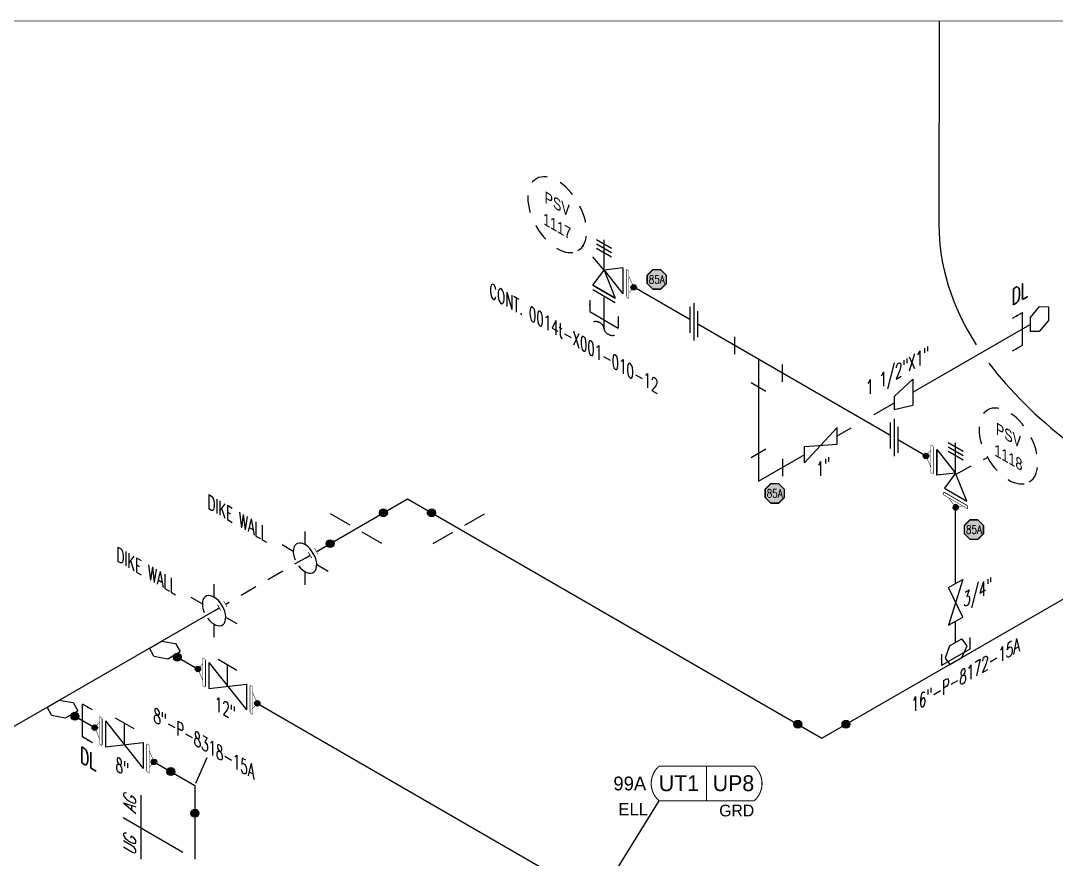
# Model space of a CAD drawing. Header units: inches. Extents: x 0.1 to 17.4, y 0.1 to 11.4.
# Drawn here: x 6 to 13.48, y 5.19 to 11.25 of the extents above; entities that cross this region are included whole.
import ezdxf
from ezdxf.enums import TextEntityAlignment as Align

# ---------------------------------------------------------------- set-up
doc = ezdxf.new("R2010")
doc.units = ezdxf.units.IN
doc.header["$MEASUREMENT"] = 0
doc.linetypes.add('HIDDEN2', pattern=[0.1875, 0.125, -0.0625])
for name, color, linetype in [('3', 1, 'Continuous'), ('BORDER', 3, 'Continuous'), ('COMP', 1, 'Continuous'), ('Continuation', 7, 'Continuous'), ('DL', 20, 'Continuous'), ('EQUIP', 131, 'Continuous'), ('FITTINGS', 4, 'Continuous'), ('PART_PCML', 7, 'Continuous'), ('PART_SelectedCML_UT', 132, 'Continuous'), ('PIPE-ANNO', 150, 'HIDDEN2'), ('TEXT', 7, 'Continuous'), ('UNAS.PIPE', 251, 'Continuous'), ('WELD POINTS', 41, 'Continuous'), ('Welds', 7, 'Continuous')]:
    doc.layers.add(name, color=color, linetype=linetype)
doc.layers.add('PIPE', color=7, linetype='Continuous', lineweight=30)
doc.styles.add('CMLPAS', font='')
doc.styles.add('ISO30', font='simplex.shx', dxfattribs={"width": 0.85, "oblique": 30, "height": 0.075})
doc.styles.add('ISO330', font='romand.shx', dxfattribs={"width": 0.85, "height": 0.05})
doc.styles.add('PART_Standard', font='romans', dxfattribs={"width": 0.8, "height": 0.09})
doc.styles.add('Richmond', font='arial.ttf')
doc.styles.add('SIMPLEX', font='ROMANS')
doc.styles.get("Standard").update_dxf_attribs({"font": 'arial.ttf'})
doc.styles.get('CMLPAS').set_extended_font_data('Cordia New')
doc.dimstyles.new('Richmond', dxfattribs={"dimtxt": 0.18, "dimasz": 0.18, "dimexe": 0.18, "dimexo": 0.0625, "dimgap": 0.09, "dimtad": 0, "dimtih": 1, "dimtoh": 1, "dimdec": 4, "dimzin": 0, "dimdsep": 46, "dimtxsty": 'Richmond', "dimcen": 0.09, "dimadec": 0, "dimazin": 0, "dimtfac": 1, "dimtdec": 4, "dimtofl": 0, "dimtmove": 0, "dimatfit": 3, "dimfxl": 1, "dimtolj": 1, "dimtzin": 0, "dimarcsym": 0})
doc.dimstyles.get("Standard").update_dxf_attribs({"dimtxt": 0.18, "dimasz": 0.18, "dimexe": 0.18, "dimexo": 0.0625, "dimgap": 0.09, "dimtad": 0, "dimtih": 1, "dimtoh": 1, "dimdec": 4, "dimzin": 0, "dimdsep": 46, "dimtxsty": 'Standard', "dimcen": 0.09, "dimadec": 0, "dimazin": 0, "dimtfac": 1, "dimtdec": 4, "dimtofl": 0, "dimtmove": 0, "dimatfit": 3, "dimfxl": 1, "dimtolj": 1, "dimtzin": 0, "dimarcsym": 0})

# ---------------------------------------------------------------- blocks, each defined once
blk = doc.blocks.new('Border')
at = {"layer": 'BORDER', "const_width": 0.005}
blk.add_lwpolyline([(0.25, 0.25), (17.25, 0.25), (17.25, 11.25), (0.25, 11.25)], close=True, dxfattribs=at)
blk = doc.blocks.new('*U80')
blk.add_wipeout([(0.0436, 0.0252), (0.1461, 0.0068), (0.1797, -0.0513), (0.0906, -0.1027), (-0.0119, -0.0843), (-0.0436, -0.0252)])
at = {"layer": 'FITTINGS', "linetype": 'Continuous'}
for p, q in [((-0.0436, -0.0252), (0.0436, 0.0252)), ((0.0436, 0.0252), (0.1461, 0.0068)), ((0.1461, 0.0068), (0.1797, -0.0513)), ((-0.0119, -0.0843), (-0.0436, -0.0252)), ((0.0906, -0.1027), (0.1797, -0.0513)), ((-0.0119, -0.0843), (0.0906, -0.1027))]:
    blk.add_line(p, q, dxfattribs=at)
blk = doc.blocks.new('2_WELD_SINGLE_00')
at = {"linetype": 'ByBlock', "lineweight": -2}
h = blk.add_hatch(color=0, dxfattribs=at)
edge = h.paths.add_edge_path()
edge.add_arc((0, 0), 0.0286, 0, 360)
at = {"color": 0, "linetype": 'ByBlock', "lineweight": -2}
blk.add_circle((0, 0), 0.0286, dxfattribs=at)
blk = doc.blocks.new('3_VALVE_FLANGE_GATE_30')
at = {"color": 0, "linetype": 'ByBlock', "lineweight": -2}
blk.add_wipeout([(-0.1624, -0.1875), (-0.1353, -0.1719), (0, 0), (0.1353, -0.0156), (0.1624, 0), (0.1624, 0.1875), (0.1353, 0.1719), (0, 0), (-0.1353, 0.0156), (-0.1624, 0)], dxfattribs=at)
for p, q in [((0.1353, 0.1719), (-0.1353, -0.1719)), ((0.0677, 0.1953), (-0.0677, 0.1172)), ((0, 0), (0, 0.1563)), ((0.1353, 0.1719), (0.1353, -0.0156)), ((0.1624, 0.1875), (0.1624, 0)), ((-0.1624, 0), (-0.1624, -0.1875)), ((-0.1353, 0.0156), (-0.1353, -0.1719)), ((0.1353, -0.0156), (-0.1353, 0.0156))]:
    blk.add_line(p, q, dxfattribs=at)
blk = doc.blocks.new('AM9A04')
at = {"linetype": 'Continuous', "const_width": 0.01}
blk.add_lwpolyline([(0, -0.289), (0, 0.289), (-0.05, 0.318), (-0.05, -0.26)], close=True, dxfattribs=at)
at = {"const_width": 0.01}
blk.add_lwpolyline([(-0.05, -0.144), (-0.15, 0.087), (-0.05, 0.202)], dxfattribs=at)
blk = doc.blocks.new('A09')
at = {"layer": 'Welds'}
h = blk.add_hatch(color=256, dxfattribs=at)
h.dxf.hatch_style = 1
h.paths.add_polyline_path([(-0.03, 0, 1), (0.03, 0, 1)])
blk.add_circle((0, 0), 0.03, dxfattribs=at)
blk = doc.blocks.new('*U66')
blk.add_wipeout([(0.052, -0.03), (0.0173, -0.07), (0.0173, -0.1101), (0, -0.1001), (0, 0.1001), (0.0173, 0.0901), (0.0173, 0.05)]).dxf.layer = 'COMP'
at = {"layer": '3', "xscale": 0.65, "yscale": 0.65, "zscale": 0.65}
blk.add_blockref('A09', (0.052, -0.03), dxfattribs=at)
at = {"layer": 'COMP', "xscale": 0.3466300616258731, "yscale": 0.3466300616258731, "zscale": 0.3466300616258731, "rotation": 180}
blk.add_blockref('AM9A04', (0, 0), dxfattribs=at)
blk = doc.blocks.new('1_Text_330')
at = {"layer": 'TEXT', "style": 'PART_Standard', "oblique": 330, "width": 0.8}
blk.add_attdef('3/4"', (0, 0), '', height=0.09, rotation=330, dxfattribs=at)
blk = doc.blocks.new('*U82')
at = {"layer": 'WELD POINTS', "rotation": 330.0000000000004}
blk.add_blockref('2_WELD_SINGLE_00', (-0.174, 0.1004), dxfattribs=at)
at = {"layer": 'WELD POINTS'}
blk.add_blockref('2_WELD_SINGLE_00', (0, -0.2009), dxfattribs=at)
blk = doc.blocks.new('*U86')
at = {"layer": 'WELD POINTS'}
for p, rotation in [((-0.174, -0.1004), 299.9999999999998), ((0.174, -0.1004), 150)]:
    blk.add_blockref('2_WELD_SINGLE_00', p, dxfattribs=dict(at, rotation=rotation))
blk = doc.blocks.new('*U83')
at = {"layer": 'WELD POINTS'}
for p, rotation in [((-0.174, 0.1004), 240), ((0.174, 0.1004), 210)]:
    blk.add_blockref('2_WELD_SINGLE_00', p, dxfattribs=dict(at, rotation=rotation))
blk = doc.blocks.new('*U88')
at = {"layer": 'PIPE-ANNO', "linetype": 'Continuous'}
for p, q in [((-0.3897, 0.0006), (-0.3897, 0.4627)), ((-0.0866, 0.05), (-0.5196, 0.3))]:
    blk.add_line(p, q, dxfattribs=at)
at = {"layer": 'TEXT', "style": 'PART_Standard', "oblique": 30, "width": 0.8}
blk.add_attdef('SPEC_1_30/30', (-0.4264, 0.0252), '', height=0.09, rotation=90, dxfattribs=at)
blk.add_attdef('SPEC_2_30/30', text='', height=0.09, rotation=90, dxfattribs=at).set_placement((-0.4264, 0.4485), align=Align.RIGHT)
blk = doc.blocks.new('6_PASS-THROUGH_GRADE_00')
at = {"color": 0, "linetype": 'ByBlock', "lineweight": -2}
for p, q in [((-0.1662, 0.0959), (-0.0846, 0.0489)), ((0.0846, 0.0489), (0.1662, 0.0959)), ((-0.1662, -0.0959), (-0.0846, -0.0489)), ((-0.0241, -0.045), (0, -0.045)), ((0, -0.045), (0, -0.0932)), ((0, -0.045), (0.0241, -0.045)), ((0.0846, -0.0489), (0.1662, -0.0959)), ((-0.0241, -0.0932), (0, -0.0932)), ((0, -0.0932), (0.0241, -0.0932))]:
    blk.add_line(p, q, dxfattribs=at)
blk.add_wipeout([(-0.0241, -0.045), (0.0241, -0.045), (0.0241, -0.0932), (-0.0241, -0.0932)], dxfattribs=at)
blk.add_ellipse((0, 0), major_axis=(-0.1197, 0), ratio=0.57735, start_param=4.915034, end_param=10.792929, dxfattribs=at)
blk = doc.blocks.new('4_SUPPORT_I-BEAM_30')
at = {"color": 0, "linetype": 'ByBlock', "lineweight": -2}
for p, q in [((-0.0435, 0.0251), (-0.1857, 0.1072)), ((0.1857, -0.1072), (0.0435, -0.0251))]:
    blk.add_line(p, q, dxfattribs=at)
blk = doc.blocks.new('1_Text_30')
at = {"layer": 'TEXT', "style": 'PART_Standard', "oblique": 30, "width": 0.8}
blk.add_attdef('TEXT', (0, 0), '', height=0.09, rotation=30, dxfattribs=at)
blk = doc.blocks.new('O-let 1')
at = {"layer": 'FITTINGS', "linetype": 'ByBlock'}
for p, q in [((-0.0439, -0.0254), (0.0439, 0.0254)), ((0.0827, -0.0263), (0.0439, 0.0254)), ((-0.0439, -0.0254), (-0.0768, -0.1149)), ((0.0437, -0.1104), (0.0827, -0.0263)), ((-0.0768, -0.1149), (-0.0428, -0.1603)), ((-0.0428, -0.1603), (0.0437, -0.1104))]:
    blk.add_line(p, q, dxfattribs=at)
blk = doc.blocks.new('VALVE_THREAD_PSV_30')
at = {"color": 0, "linetype": 'ByBlock', "lineweight": -2}
blk.add_wipeout([(-0.0406, -0.1016), (0, 0), (0.0677, 0.0859), (0.0677, -0.0078), (0, 0), (0.0406, -0.0547)], dxfattribs=at)
for p, q in [((-0.0269, 0.0782), (0.0269, 0.1093)), ((-0.0269, 0.0626), (0.0269, 0.0937)), ((-0.0269, 0.047), (0.0269, 0.078)), ((0, 0), (0, 0.1094)), ((0.0677, 0.0859), (0, 0)), ((0.0677, 0.0859), (0.0677, -0.0078)), ((-0.0406, -0.1016), (0, 0)), ((0, 0), (0.0677, -0.0078)), ((0, 0), (0.0406, -0.0547)), ((0.0406, -0.0547), (-0.0406, -0.1016))]:
    blk.add_line(p, q, dxfattribs=at)
blk = doc.blocks.new('3_VALVE_FLANGE_PSV_30')
at = {"color": 0, "linetype": 'ByBlock', "lineweight": -2}
for p, q in [((0.1353, 0.1719), (0.1353, -0.0156)), ((0.0812, -0.1094), (-0.0812, -0.2031))]:
    blk.add_line(p, q, dxfattribs=at)
for points in [[(0.1353, 0.1719), (0.1624, 0.1875), (0.1624, 0), (0.1353, -0.0156)], [(-0.0812, -0.2031), (-0.0812, -0.2344), (0.0812, -0.1406), (0.0812, -0.1094)]]:
    blk.add_wipeout(points, dxfattribs=at)
for p, q in [((0.1353, -0.0156), (0.1353, 0.1719)), ((0.1624, 0), (0.1624, 0.1875)), ((0.0812, -0.1094), (-0.0812, -0.2031)), ((0.0812, -0.1406), (-0.0812, -0.2344))]:
    blk.add_line(p, q, dxfattribs=at)
at = {"color": 0, "linetype": 'ByBlock', "lineweight": -2, "xscale": 2, "yscale": 2, "zscale": 2}
blk.add_blockref('VALVE_THREAD_PSV_30', (0, 0), dxfattribs=at)
blk = doc.blocks.new('1_ID-BUBBLE_INSTRUMENT_330')
at = {"color": 0, "linetype": 'ByBlock', "lineweight": -2, "extrusion": (0, 0, -1)}
blk.add_ellipse((0, 0), major_axis=(0.1502, -0.2601), ratio=0.57735, dxfattribs=at)
at = {"color": 0, "linetype": 'ByBlock', "lineweight": -2, "oblique": 330}
for tag, p in [('INST.TYPE', (0.0187, 0.067)), ('NUM', (0.0187, -0.0943))]:
    blk.add_attdef(tag, text='', height=0.075, rotation=330, dxfattribs=at).set_placement(p, align=Align.MIDDLE_CENTER)
blk = doc.blocks.new('2_TEE_THREAD_30')
at = {"color": 0, "linetype": 'ByBlock', "lineweight": -2}
for p, q in [((0.0541, 0.2321), (-0.0541, 0.1696)), ((0.174, 0.1629), (0.174, 0.0379)), ((-0.0541, -0.2321), (0.0541, -0.1696))]:
    blk.add_line(p, q, dxfattribs=at)
blk = doc.blocks.new('2_ELBOW_THREAD_330')
at = {"color": 0, "linetype": 'ByBlock', "lineweight": -2}
for p, q in [((0.174, -0.1629), (0.174, -0.0379)), ((0.0541, -0.2321), (-0.0541, -0.1696))]:
    blk.add_line(p, q, dxfattribs=at)
blk = doc.blocks.new('2_REDUCER_THREAD_CONCENTRIC_30')
at = {"color": 0, "linetype": 'ByBlock', "lineweight": -2}
blk.add_wipeout([(0.0677, 0.0859), (-0.0677, 0.0547), (-0.0677, -0.1328), (0.0677, -0.0078)], dxfattribs=at)
for p, q in [((0.0677, 0.0859), (-0.0677, 0.0547)), ((0.0677, -0.0078), (0.0677, 0.0859)), ((-0.0677, -0.1328), (-0.0677, 0.0547)), ((0.0677, -0.0078), (-0.0677, -0.1328))]:
    blk.add_line(p, q, dxfattribs=at)
blk = doc.blocks.new('*U93')
blk.add_wipeout([(-0.0515, -0.1067), (0.0515, -0.1661), (0, 0), (0.0515, 0.1067), (-0.0515, 0.1661), (0, 0)]).dxf.layer = 'FITTINGS'
at = {"layer": 'FITTINGS'}
blk.add_lwpolyline([(-0.0515, -0.1067), (0.0515, 0.1067), (-0.0515, 0.1661), (0.0515, -0.1661)], close=True, dxfattribs=at)
blk = doc.blocks.new('2_UNION_THREAD_30')
at = {"color": 0, "linetype": 'ByBlock', "lineweight": -2}
blk.add_wipeout([(-0.0271, -0.1094), (0.0271, -0.0781), (0.0271, 0.1094), (-0.0271, 0.0781)], dxfattribs=at)
for p, q in [((-0.0271, 0.0781), (-0.0271, -0.1094)), ((0, 0.1345), (0, -0.1345)), ((0.0271, 0.1094), (0.0271, -0.0781))]:
    blk.add_line(p, q, dxfattribs=at)
blk = doc.blocks.new('1_Cont_330')
at = {"layer": 'Continuation', "style": 'PART_Standard', "oblique": 330, "width": 0.8}
blk.add_attdef('CONT.', (0, 0), '', height=0.09, rotation=330, dxfattribs=at)
blk = doc.blocks.new('3_VALVE_FLANGE_PSV_330')
at = {"color": 0, "linetype": 'ByBlock', "lineweight": -2}
for p, q in [((0.0538, 0.1564), (-0.0538, 0.2186)), ((0.0538, 0.1252), (-0.0538, 0.1873)), ((0.0538, 0.0939), (-0.0538, 0.1561))]:
    blk.add_line(p, q, dxfattribs=at)
for points in [[(0.1353, -0.1719), (0.1624, -0.1875), (0.1624, 0), (0.1353, 0.0156)], [(0.0812, -0.2031), (0.0812, -0.2344), (-0.0812, -0.1406), (-0.0812, -0.1094)]]:
    blk.add_wipeout(points, dxfattribs=at)
blk.add_wipeout([(0.1353, 0.0156), (0, 0), (-0.0812, -0.1094), (0.0812, -0.2031), (0, 0), (0.1353, -0.1719)], dxfattribs=at)
for p, q in [((0, 0), (0, 0.2187)), ((0.1353, 0.0156), (0, 0)), ((0.1353, 0.0156), (0.1353, -0.1719)), ((0.1353, 0.0156), (0.1353, -0.1719)), ((-0.0812, -0.1094), (0, 0)), ((0, 0), (0.1353, -0.1719)), ((0, 0), (0.0812, -0.2031)), ((0.1624, 0), (0.1624, -0.1875)), ((0.0812, -0.2031), (-0.0812, -0.1094)), ((-0.0812, -0.1094), (0.0812, -0.2031)), ((-0.0812, -0.1406), (0.0812, -0.2344))]:
    blk.add_line(p, q, dxfattribs=at)
blk = doc.blocks.new('1_BREAK-PIPE_PIPE_00')
at = {"color": 0, "linetype": 'ByBlock', "lineweight": -2}
for centre, major_axis in [((-0.03, 0.092), (0, -0.101)), ((0.03, -0.092), (0, 0.101))]:
    blk.add_ellipse(centre, major_axis=major_axis, ratio=0.711978, start_param=0.427466, end_param=3.141593, dxfattribs=at)
blk = doc.blocks.new('1_Tilde_00')
at = {"layer": 'PIPE-ANNO', "xscale": -0.5000000000000001, "yscale": 0.5, "zscale": 0.5}
blk.add_blockref('1_BREAK-PIPE_PIPE_00', (0, 0), dxfattribs=at)
blk = doc.blocks.new('2_FLANGE_THREAD_SINGLE_30')
at = {"color": 0, "linetype": 'ByBlock', "lineweight": -2}
blk.add_line((0, 0.09375), (0, -0.09375), dxfattribs=at)
blk.add_line((0, 0.09375), (0, -0.09375), dxfattribs=at)
blk = doc.blocks.new('*U96')
blk.add_wipeout([(0.0436, 0.0252), (0.1461, 0.0068), (0.1797, -0.0513), (0.0906, -0.1027), (-0.0119, -0.0843), (-0.0436, -0.0252)])
at = {"layer": 'FITTINGS', "linetype": 'Continuous'}
for p, q in [((-0.0436, -0.0252), (0.0436, 0.0252)), ((0.0436, 0.0252), (0.1461, 0.0068)), ((0.1461, 0.0068), (0.1797, -0.0513)), ((-0.0119, -0.0843), (-0.0436, -0.0252)), ((0.0906, -0.1027), (0.1797, -0.0513)), ((-0.0119, -0.0843), (0.0906, -0.1027))]:
    blk.add_line(p, q, dxfattribs=at)
blk = doc.blocks.new('DL_330')
at = {"layer": 'DL', "style": 'ISO330', "oblique": 330, "width": 0.85}
blk.add_text('DL', height=0.1, rotation=330, dxfattribs=at).set_placement((0, 0))
blk = doc.blocks.new('DL_30')
at = {"layer": 'DL', "style": 'ISO30', "oblique": 30, "width": 0.85}
blk.add_text('DL', height=0.1, rotation=30, dxfattribs=at).set_placement((-0.2098, 0.0365))
blk = doc.blocks.new('PART_PCML')
blk.add_hatch(color=0).paths.add_polyline_path([(-0.0699, -0.029), (-0.029, -0.0699), (0.029, -0.0699), (0.0699, -0.029), (0.0699, 0.029), (0.029, 0.0699), (-0.029, 0.0699), (-0.0699, 0.029)])
at = {"color": 7, "const_width": 0.009}
blk.add_lwpolyline([(-0.0699, 0.029), (-0.029, 0.0699), (0.029, 0.0699), (0.0699, 0.029), (0.0699, -0.029), (0.029, -0.0699), (-0.029, -0.0699), (-0.0699, -0.029), (-0.0699, 0.029), (-0.029, 0.0699)], dxfattribs=at)
at = {"color": 18, "true_color": 0x000000}
blk.add_lwpolyline([(-0.029, 0.0699), (-0.0699, 0.029), (-0.0699, -0.029), (-0.029, -0.0699), (0.029, -0.0699), (0.0699, -0.029), (0.0699, 0.029), (0.029, 0.0699)], close=True, dxfattribs=at)
at = {"color": 7, "true_color": 0xffffff, "style": 'SIMPLEX', "width": 0.8, "flags": 1}
for tag, p in [('CIRCUIT', (-0.0939, 0.0889)), ('DM', (-0.0527, -0.1332)), ('TYPE', (-0.0749, -0.2043))]:
    blk.add_attdef(tag, p, '', height=0.0586, dxfattribs=at)
at = {"color": 7, "true_color": 0xffffff, "style": 'SIMPLEX', "width": 0.8}
blk.add_attdef('DMDISP', text='', height=0.0586, dxfattribs=at).set_placement((0, 0), align=Align.MIDDLE_CENTER)
blk = doc.blocks.new('CMLPAS')
at = {"const_width": 0.008}
blk.add_lwpolyline([(0.0625, 0.125, 0.454441), (0.0625, -0.125), (0.75, -0.125, 0.454441), (0.75, 0.125)], format="xyb", close=True, dxfattribs=at)
blk.add_lwpolyline([(0.4063, -0.125), (0.4063, 0.125)], dxfattribs=at)
at = {"style": 'CMLPAS', "flags": 1}
for tag, p in [('STATE', (0.75, 0.6229)), ('DL', (0.75, 0.4817)), ('CIRCUIT', (0.75, 0.3405)), ('SUBSINTERVAL(MONTHS)', (-0.0251, -0.3355)), ('OLD_ID', (0.75, -0.3366)), ('OLD_NDE', (0.75, -0.4778)), ('OLD_ENTY', (0.7411, -0.6357)), ('SIZE', (0.7473, -0.7611)), ('SPEC', (0.7473, -0.9022)), ('JUSTIFY', (0.7473, -1.0434)), ('COMMENTS', (0.7473, -1.1846)), ('OLD_ASSET', (0.75, -1.3262)), ('SCHED', (0.7371, -1.4689)), ('NOM_THICK', (0.7521, -1.6102)), ('CORR_ALLOW', (0.763, -1.7453)), ('TML_STATUS', (0.7723, -1.8777)), ('FLOW_ORDER', (0.7785, -2.1301))]:
    blk.add_attdef(tag, text='', height=0.1, dxfattribs=at).set_placement(p, align=Align.MIDDLE_RIGHT)
at = {"style": 'CMLPAS'}
for tag, height, p in [('CHILD', 0.25, (0.75, 0.269)), ('###', 0.115, (0.75, 0.002)), ('ACCESS', 0.085, (0.75, -0.1954))]:
    blk.add_attdef(tag, text='', height=height, dxfattribs=at).set_placement(p, align=Align.MIDDLE_RIGHT)
at = {"color": 152, "style": 'CMLPAS'}
for tag, height, p in [('SPECIAL', 0.085, (0.4055, 0.1897)), ('DM-TYPE', 0.1, (-0.03, 0)), ('COMP', 0.09, (-0.0174, -0.185))]:
    blk.add_attdef(tag, text='', height=height, dxfattribs=at).set_placement(p, align=Align.MIDDLE_RIGHT)
at = {"style": 'CMLPAS'}
blk.add_attdef('NDE', text='', height=0.115, dxfattribs=at).set_placement((0.206, 0.002), align=Align.MIDDLE_CENTER)
blk = doc.blocks.new('*U65')
at = {"color": 20, "linetype": 'ByBlock', "ltscale": 0.7}
blk.add_line((-0.0541, 0.1498), (-0.0541, -0.0873), dxfattribs=at)
for points in [[(-0.1257, 0.191), (-0.0541, 0.1498)], [(-0.1257, -0.0459), (-0.0541, -0.0873)]]:
    blk.add_leader(points, dimstyle='Richmond', override={"dimasz": 0.04, "dimgap": 0.09, "dimtad": 0}, dxfattribs=at)
blk = doc.blocks.new('*U101')
at = {"layer": 'DL', "color": 20, "linetype": 'ByBlock', "ltscale": 0.7}
blk.add_line((-0.1026, 0.1218), (0.1026, 0.0032), dxfattribs=at)
for points in [[(-0.1026, 0.2044), (-0.1026, 0.1218)], [(0.1026, 0.0858), (0.1026, 0.0032)]]:
    blk.add_leader(points, dimstyle='Richmond', override={"dimasz": 0.04, "dimgap": 0.09, "dimtad": 0}, dxfattribs=at)

msp = doc.modelspace()

# ---------------------------------------------------------------- linework, layer by layer
at = {"layer": 'EQUIP'}
msp.add_line((12.6366, 11.25), (12.6352, 9.7772), dxfattribs=at)
for start_param, end_param in [(6.282962, 6.581305), (6.628791, 7.058135)]:
    msp.add_ellipse((18.7596, 9.7776), major_axis=(-6.1246, 0), ratio=0.482242, start_param=start_param, end_param=end_param, dxfattribs=at)
at = {"layer": 'FITTINGS', "linetype": 'ByBlock'}
for p, q in [((12.8072, 7.2139), (12.7047, 6.882)), ((12.756, 7.1844), (12.8072, 7.2139)), ((12.7049, 7.1549), (12.756, 7.1844)), ((12.8077, 6.9414), (12.7049, 7.1549)), ((12.7047, 6.882), (12.8077, 6.9414))]:
    msp.add_line(p, q, dxfattribs=at)
at = {"layer": 'PIPE'}
for p, q in [((12.7562, 7.9819), (10.429, 9.3255)), ((12.1661, 8.405), (13.2938, 9.056)), ((11.3313, 8.8046), (11.3313, 7.923)), ((11.3313, 7.923), (12.0003, 8.3092)), ((8.0533, 7.3671), (8.7942, 7.7949)), ((8.7942, 7.7949), (11.7895, 6.0655)), ((11.7895, 6.0655), (14.4728, 7.6148)), ((5.6839, 5.9992), (7.3956, 6.9874)), ((6.9718, 6.7427), (10.1703, 4.896)), ((6.232, 6.3156), (7.2574, 5.7236)), ((7.2574, 5.7236), (7.2574, 5.1898))]:
    msp.add_line(p, q, dxfattribs=at)
at = {"layer": 'PIPE', "linetype": 'Continuous'}
for p, q in [((12.7562, 7.1845), (12.7562, 7.9819)), ((12.7562, 6.7593), (12.7562, 6.9117))]:
    msp.add_line(p, q, dxfattribs=at)
at = {"layer": 'PIPE', "linetype": 'HIDDEN2'}
msp.add_line((7.3956, 6.9874), (8.0533, 7.3671), dxfattribs=at)
at = {"layer": 'UNAS.PIPE'}
for p, q in [((10.2146, 9.0274), (10.2146, 9.4493)), ((7.2634, 5.74), (7.3451, 5.9256))]:
    msp.add_line(p, q, dxfattribs=at)

# ---------------------------------------------------------------- block references
at = {"xscale": -1, "rotation": 59.99999999999994}
msp.add_blockref('1_Tilde_00', (10.2146, 9.0274), dxfattribs=at)
at = {"layer": 'BORDER'}
msp.add_blockref('Border', (0, 0), dxfattribs=at)
at = {"layer": 'Continuation'}
msp.add_blockref('1_Cont_330', (9.3855, 9.2582), dxfattribs=at).add_auto_attribs({'CONT.': 'CONT. 0014t-X001-010-12'})
at = {"layer": 'DL', "xscale": -1}
msp.add_blockref('*U101', (12.7567, 6.5879), dxfattribs=at)
at = {"layer": 'FITTINGS', "rotation": 239.9999999999999}
msp.add_blockref('2_TEE_THREAD_30', (11.3313, 8.8046), dxfattribs=at)
at = {"layer": 'FITTINGS', "yscale": -1}
msp.add_blockref('2_ELBOW_THREAD_330', (11.3313, 7.923), dxfattribs=at)
at = {"layer": 'FITTINGS', "xscale": -1}
msp.add_blockref('4_SUPPORT_I-BEAM_30', (9.1646, 7.581), dxfattribs=at)
at = {"layer": 'FITTINGS'}
msp.add_blockref('O-let 1', (12.7562, 6.7593), dxfattribs=at)
at = {"layer": 'PART_PCML', "color": 13}
for p in [(10.5957, 9.382), (11.4482, 7.8354)]:
    msp.add_blockref('PART_PCML', p, dxfattribs=at).add_auto_attribs({'DMDISP': '85A'})
at = {"layer": 'PART_SelectedCML_UT'}
msp.add_blockref('CMLPAS', (10.5498, 5.7381), dxfattribs=at).add_auto_attribs({'###': 'UP8', 'NDE': 'UT1', 'DM-TYPE': '99A', 'COMP': 'ELL', 'ACCESS': 'GRD'})
at = {"layer": 'PIPE-ANNO'}
for name, p, values in [('1_ID-BUBBLE_INSTRUMENT_330', (13.1381, 8.1781), {'INST.TYPE': 'PSV', 'NUM': '1118'}), ('*U88', (7.2574, 5.1898), {'SPEC_1_30/30': 'UG', 'SPEC_2_30/30': 'AG'})]:
    msp.add_blockref(name, p, dxfattribs=at).add_auto_attribs(values)
at = {"layer": 'TEXT'}
for name, p, values in [('1_Text_330', (7.3481, 7.7288), {'3/4"': 'DIKE WALL'}), ('1_Text_330', (6.6905, 7.3491), {'3/4"': 'DIKE WALL'}), ('1_Text_30', (12.8116, 7.0098), {'TEXT': '3/4"'}), ('1_Text_30', (12.4376, 6.2453), {'TEXT': '16"-P-8172-15A'})]:
    msp.add_blockref(name, p, dxfattribs=at).add_auto_attribs(values)
at = {"layer": 'WELD POINTS'}
for name, p in [('*U86', (8.7942, 7.7949)), ('*U83', (11.7895, 6.0655)), ('*U82', (7.2574, 5.7236))]:
    msp.add_blockref(name, p, dxfattribs=at)

# ---------------------------------------------------------------- leaders
at = {"layer": 'PART_SelectedCML_UT'}
msp.add_leader([(10.1699, 4.8963), (10.6123, 5.6131)], dimstyle='Standard', dxfattribs=at)

# ---------------------------------------------------------------- next in the draw order: block references
at = {"layer": 'FITTINGS'}
msp.add_blockref('3_VALVE_FLANGE_PSV_330', (10.2146, 9.4493), dxfattribs=at)
at = {"layer": 'FITTINGS', "xscale": -1, "yscale": -1}
msp.add_blockref('2_REDUCER_THREAD_CONCENTRIC_30', (12.3795, 8.5281), dxfattribs=at)
at = {"layer": 'FITTINGS', "rotation": 300.0000000000001}
msp.add_blockref('*U93', (11.782, 8.1832), dxfattribs=at)
at = {"layer": 'FITTINGS', "xscale": -1}
for name, p in [('2_UNION_THREAD_30', (12.3109, 8.239)), ('3_VALVE_FLANGE_PSV_30', (12.7562, 7.9819)), ('3_VALVE_FLANGE_GATE_30', (6.7474, 6.0181))]:
    msp.add_blockref(name, p, dxfattribs=at)
at = {"layer": 'PIPE'}
for name, p, rotation in [('*U96', (13.4281, 9.1346), 239.9999999999999), ('6_PASS-THROUGH_GRADE_00', (8.0533, 7.3671), 120), ('6_PASS-THROUGH_GRADE_00', (7.3956, 6.9874), 120)]:
    msp.add_blockref(name, p, dxfattribs=dict(at, rotation=rotation))
for p in [(6.9718, 6.7427), (6.232, 6.3156)]:
    msp.add_blockref('*U80', p, dxfattribs=at)

# ---------------------------------------------------------------- next in the draw order: wipeouts: each hides what was drawn before it
at = {"linetype": 'ByBlock', "lineweight": -2}
msp.add_wipeout([(10.8899, 8.9657), (10.8357, 8.997), (10.8357, 9.1845), (10.8899, 9.1532)], dxfattribs=at).dxf.layer = 'FITTINGS'

# ---------------------------------------------------------------- next in the draw order: linework, layer by layer
at = {"layer": 'FITTINGS', "linetype": 'ByBlock', "lineweight": -2}
for p, q in [((10.8628, 9.2096), (10.8628, 8.9405)), ((10.8357, 9.1845), (10.8357, 8.997)), ((10.8899, 9.1532), (10.8899, 8.9657))]:
    msp.add_line(p, q, dxfattribs=at)
at = {"layer": 'PIPE-ANNO', "linetype": 'HIDDEN2'}
msp.add_line((10.2146, 9.4493), (10.064, 9.6276), dxfattribs=at)
at = {"layer": 'PIPE-ANNO'}
msp.add_line((12.7593, 7.9741), (12.9854, 8.0959), dxfattribs=at)

# ---------------------------------------------------------------- next in the draw order: block references
at = {"layer": 'COMP', "ltscale": 0.65}
for p, rotation in [((12.5938, 8.0757), 179.9999999999999), ((6.585, 6.1118), 180)]:
    msp.add_blockref('*U66', p, dxfattribs=dict(at, rotation=rotation))
at = {"layer": 'COMP', "ltscale": 0.65, "xscale": -1, "rotation": 59.99999999999994}
msp.add_blockref('*U66', (12.7562, 7.7944), dxfattribs=at)
at = {"layer": 'COMP', "ltscale": 0.65}
msp.add_blockref('*U66', (6.9098, 5.9243), dxfattribs=at)
at = {"layer": 'DL'}
msp.add_blockref('DL_30', (13.3713, 9.1554), dxfattribs=at)
at = {"layer": 'DL', "xscale": -1, "rotation": 59.99999999999994}
msp.add_blockref('*U65', (10.2146, 9.0274), dxfattribs=at)
at = {"layer": 'DL', "rotation": 120}
msp.add_blockref('*U101', (13.2938, 9.056), dxfattribs=at)
at = {"layer": 'FITTINGS'}
msp.add_blockref('4_SUPPORT_I-BEAM_30', (8.4237, 7.581), dxfattribs=at)
at = {"layer": 'PIPE-ANNO', "linetype": 'HIDDEN2'}
msp.add_blockref('1_ID-BUBBLE_INSTRUMENT_330', (9.876, 9.8502), dxfattribs=at).add_auto_attribs({'INST.TYPE': 'PSV', 'NUM': '1117'})
at = {"layer": 'TEXT'}
for name, p, values in [('1_Text_30', (12.1088, 8.5372), {'TEXT': '1 1/2"X1"'}), ('1_Text_30', (11.7505, 7.945), {'TEXT': '1"'}), ('1_Text_330', (6.6845, 5.8315), {'3/4"': '8"'})]:
    msp.add_blockref(name, p, dxfattribs=at).add_auto_attribs(values)
at = {"layer": 'UNAS.PIPE', "rotation": 59.99999999999999}
msp.add_blockref('2_FLANGE_THREAD_SINGLE_30', (10.2146, 9.2618), dxfattribs=at)
at = {"layer": 'WELD POINTS'}
for p in [(8.2344, 7.4717), (7.1301, 6.6513), (6.3903, 6.2242)]:
    msp.add_blockref('2_WELD_SINGLE_00', p, dxfattribs=at)

# ---------------------------------------------------------------- next in the draw order: block references
at = {"layer": 'COMP', "ltscale": 0.65}
msp.add_blockref('*U66', (10.377, 9.3555), dxfattribs=at)
at = {"layer": 'DL', "xscale": -1, "rotation": 240}
msp.add_blockref('*U101', (6.3903, 6.2242), dxfattribs=at)
at = {"layer": 'DL'}
msp.add_blockref('DL_330', (6.4265, 5.894), dxfattribs=at)
at = {"layer": 'PART_PCML', "color": 13}
msp.add_blockref('PART_PCML', (12.8887, 7.5734), dxfattribs=at).add_auto_attribs({'DMDISP': '85A'})
at = {"layer": 'TEXT'}
msp.add_blockref('1_Text_330', (6.9574, 6.1877), dxfattribs=at).add_auto_attribs({'3/4"': '8"-P-8318-15A'})

# ---------------------------------------------------------------- next in the draw order: block references
at = {"layer": 'FITTINGS', "xscale": -1}
msp.add_blockref('3_VALVE_FLANGE_GATE_30', (7.4938, 6.4413), dxfattribs=at)

# ---------------------------------------------------------------- next in the draw order: block references
at = {"layer": 'COMP', "ltscale": 0.65, "rotation": 180}
msp.add_blockref('*U66', (7.3314, 6.5351), dxfattribs=at)
at = {"layer": 'COMP', "ltscale": 0.65}
msp.add_blockref('*U66', (7.6562, 6.3476), dxfattribs=at)
at = {"layer": 'TEXT'}
msp.add_blockref('1_Text_330', (7.4019, 6.2715), dxfattribs=at).add_auto_attribs({'3/4"': '12"'})

doc.saveas('drawing.dxf')
